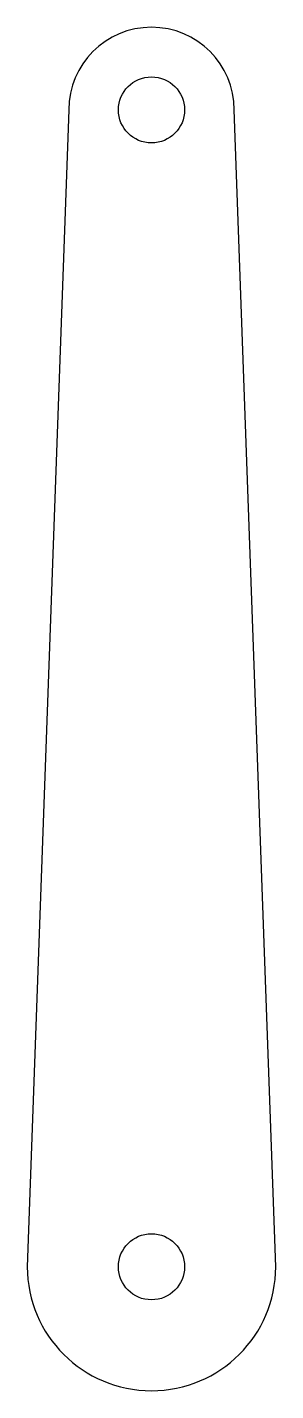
# Model space of a CAD drawing. Header units: millimetres. Extents: x 40.5 to 55.5, y -92.6 to -10.1.
import ezdxf

# ---------------------------------------------------------------- set-up
doc = ezdxf.new("R2010")
doc.units = ezdxf.units.MM
doc.layers.get('0').update_dxf_attribs({"linetype": 'CONTINUOUS'})

msp = doc.modelspace()

# ---------------------------------------------------------------- linework, layer by layer
for p, q in [((43, -15.1), (40.5, -85.1)), ((55.5, -85.1), (53, -15.1))]:
    msp.add_line(p, q)
for centre in [(48, -15.1), (48, -85.1)]:
    msp.add_circle(centre, 2)
for centre, radius, start, end in [((48, -15.1), 5, 0, 180), ((48, -85.1), 7.5, -180, 0)]:
    msp.add_arc(centre, radius, start, end)

doc.saveas('drawing.dxf')
